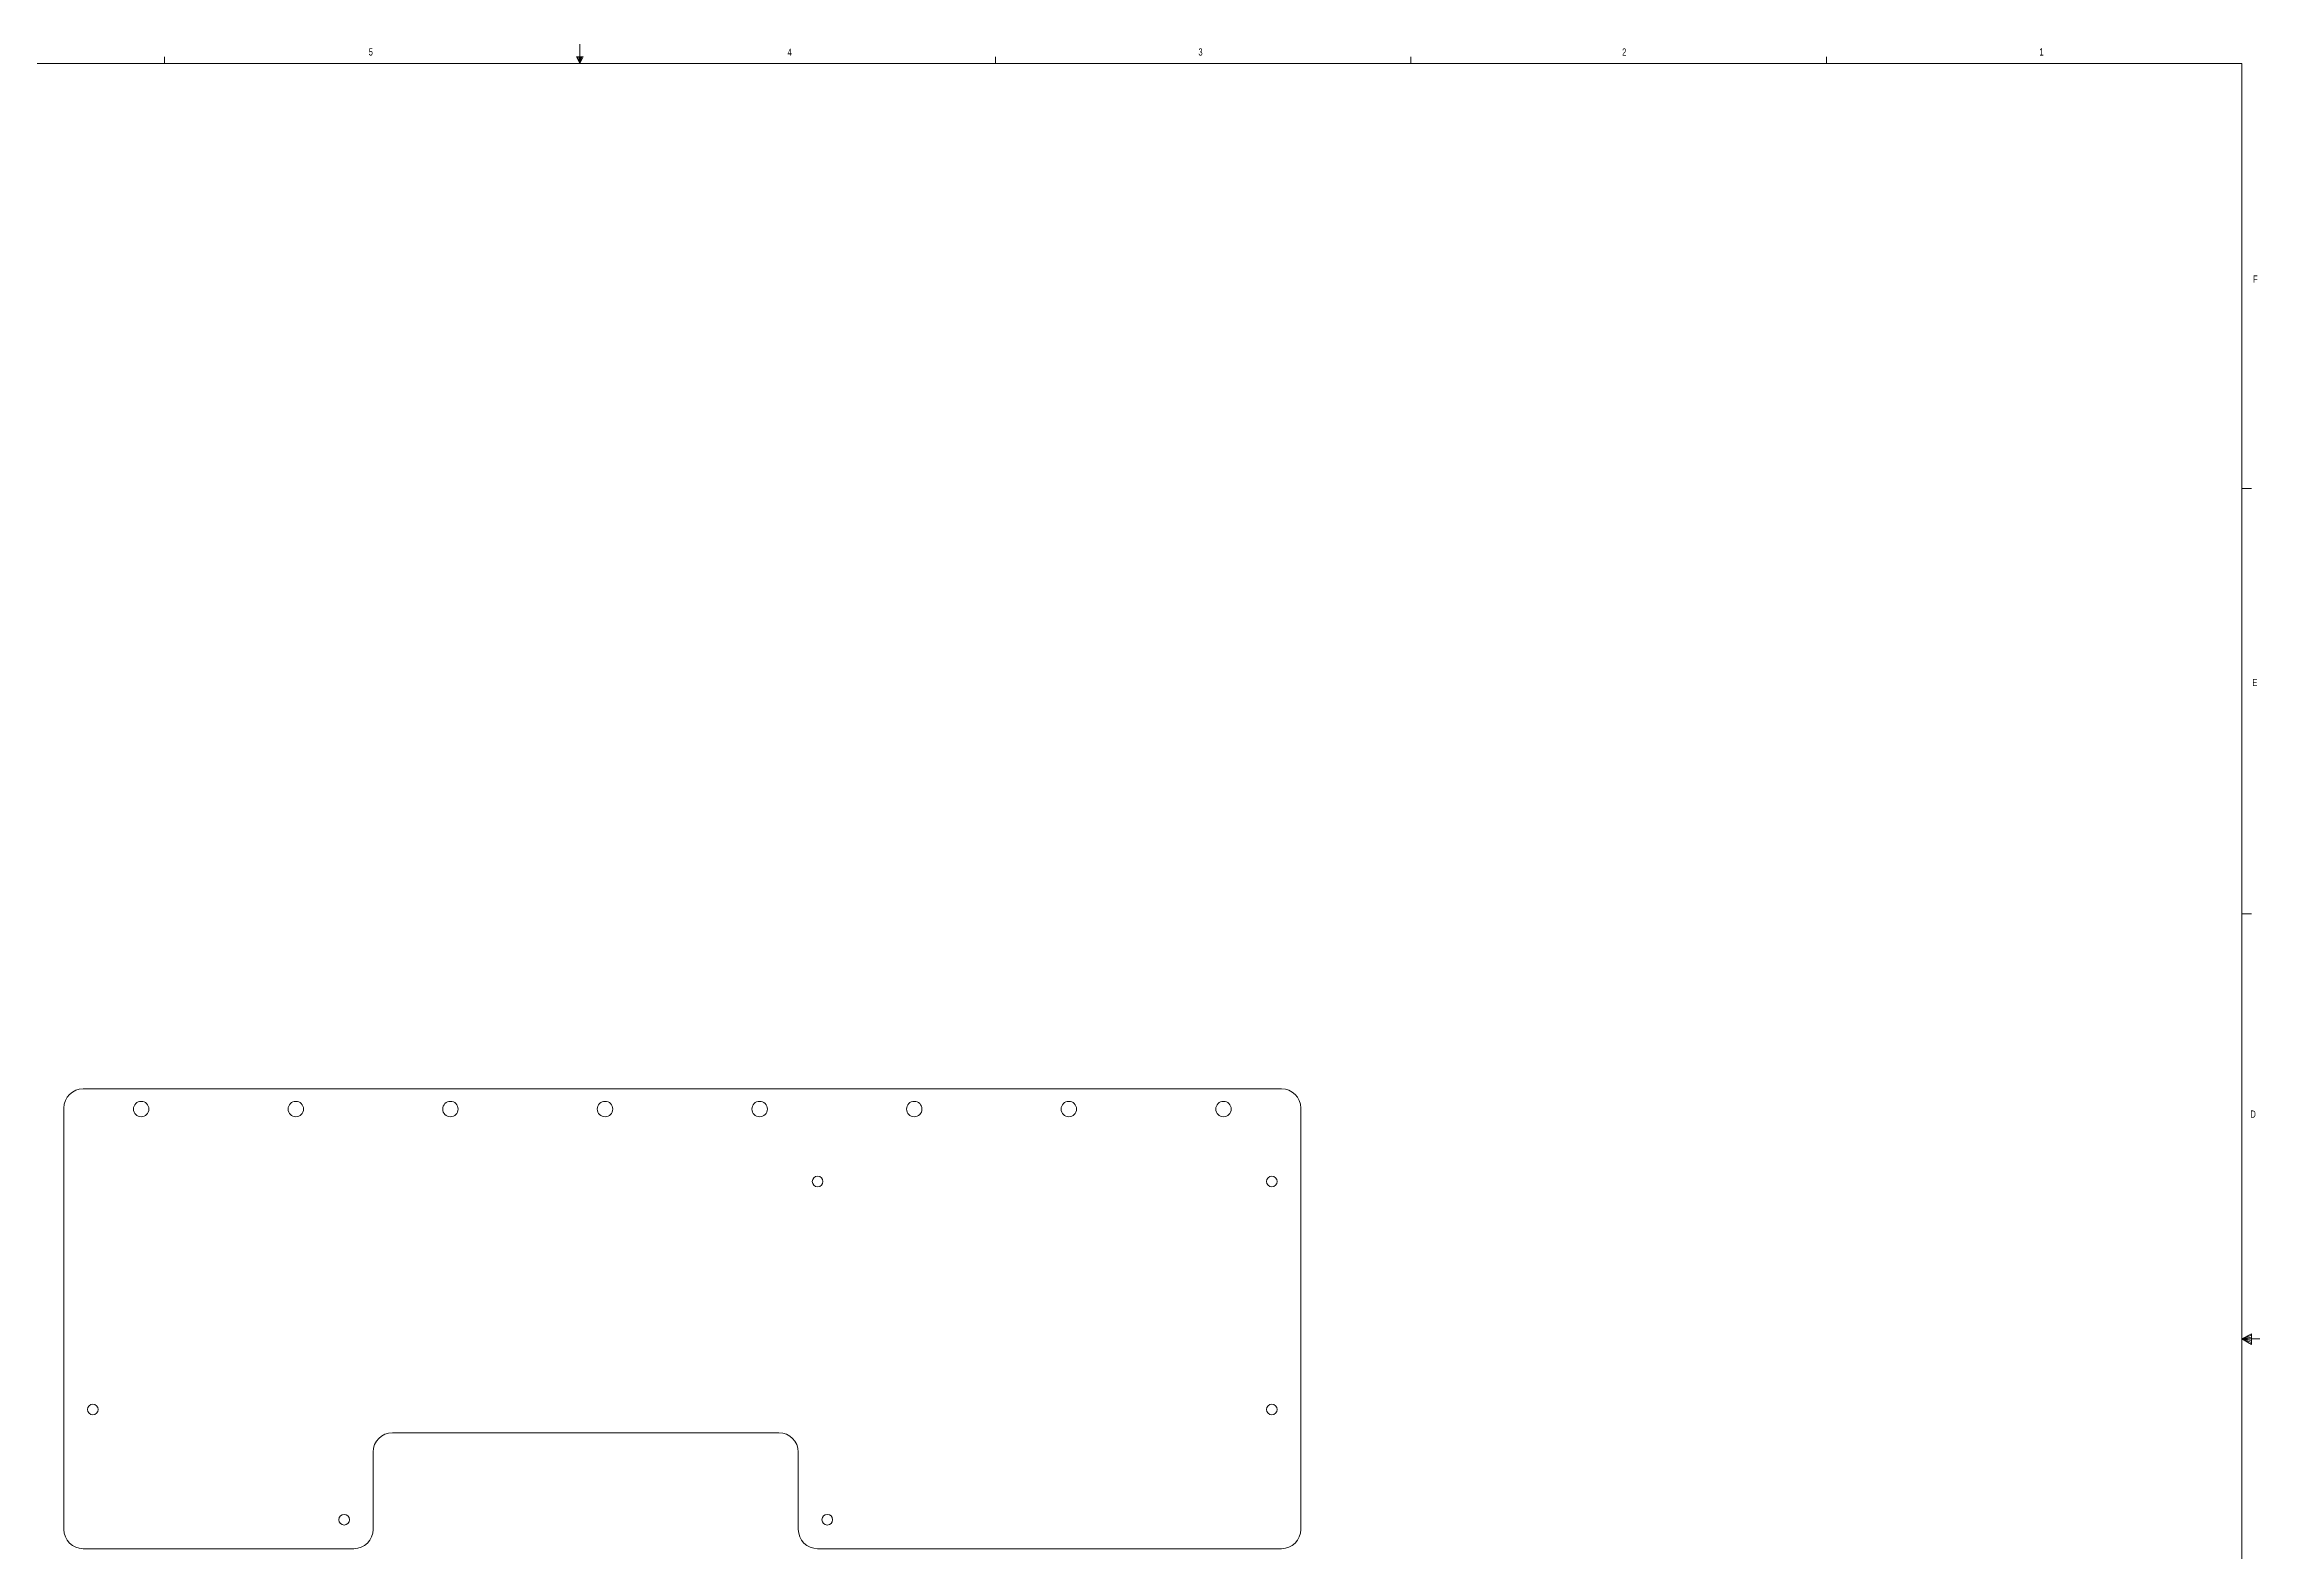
# Model space of a CAD drawing. Header units: inches. Extents: x 0.3 to 43.9, y 0.2 to 33.7.
# Drawn here: x 15.09 to 43.75, y 14.16 to 33.66 of the extents above; entities that cross this region are included whole.
import ezdxf

# ---------------------------------------------------------------- set-up
doc = ezdxf.new("R2010")
doc.units = ezdxf.units.IN
doc.header["$MEASUREMENT"] = 0
doc.styles.add('SLDTEXTSTYLE0', font='TXT', dxfattribs={"width": 0.75})

msp = doc.modelspace()

# ---------------------------------------------------------------- linework, layer by layer
at = {"color": 7, "linetype": 'Continuous', "lineweight": 0}
for p, q in [((22.023, 33.411), (22.023, 33.658)), ((0.523, 33.411), (43.523, 33.411)), ((16.648, 33.411), (16.648, 33.495)), ((21.981, 33.496), (22.067, 33.496)), ((22.023, 33.411), (21.981, 33.496)), ((22.023, 33.411), (21.989, 33.496)), ((22.023, 33.411), (22.009, 33.496)), ((22.023, 33.411), (22.036, 33.496)), ((22.023, 33.411), (22.046, 33.496)), ((22.023, 33.411), (22.067, 33.496)), ((27.398, 33.411), (27.398, 33.495)), ((32.773, 33.411), (32.773, 33.495)), ((38.148, 33.411), (38.148, 33.495)), ((43.523, 0.411), (43.523, 33.411)), ((43.523, 27.911), (43.648, 27.911)), ((43.523, 22.411), (43.648, 22.411)), ((43.523, 16.911), (43.647, 16.976)), ((43.647, 16.958), (43.523, 16.911)), ((43.647, 16.934), (43.523, 16.911)), ((43.647, 16.891), (43.523, 16.911)), ((43.647, 16.865), (43.523, 16.911)), ((43.647, 16.837), (43.523, 16.911)), ((43.523, 16.911), (43.752, 16.911)), ((43.647, 16.976), (43.647, 16.837))]:
    msp.add_line(p, q, dxfattribs=at)
at = {"color": 7, "linetype": 'Continuous', "lineweight": 15}
for p, q in [((31.098, 20.147), (15.598, 20.147)), ((15.348, 19.897), (15.348, 14.447)), ((31.348, 14.447), (31.348, 19.897)), ((19.598, 15.697), (24.598, 15.697)), ((19.348, 14.447), (19.348, 15.447)), ((24.848, 15.447), (24.848, 14.447)), ((15.598, 14.197), (19.098, 14.197)), ((25.098, 14.197), (31.098, 14.197))]:
    msp.add_line(p, q, dxfattribs=at)
for centre, radius in [((16.348, 19.884), 0.1), ((18.348, 19.884), 0.1), ((20.348, 19.884), 0.1), ((22.348, 19.884), 0.1), ((24.348, 19.884), 0.1), ((26.348, 19.884), 0.1), ((28.348, 19.884), 0.1), ((30.348, 19.884), 0.1), ((25.098, 18.947), 0.0689), ((30.973, 18.947), 0.0689), ((15.723, 15.997), 0.0689), ((30.973, 15.997), 0.0689), ((18.973, 14.572), 0.0689), ((25.223, 14.572), 0.0689)]:
    msp.add_circle(centre, radius, dxfattribs=at)
for centre, start, end in [((15.598, 19.897), 90, 180), ((31.098, 19.897), 0, 90), ((19.598, 15.447), 90, 180), ((24.598, 15.447), 0, 90), ((15.598, 14.447), 180, 270), ((19.098, 14.447), 270, 0), ((25.098, 14.447), 180, 270), ((31.098, 14.447), 270, 0)]:
    msp.add_arc(centre, 0.25, start, end, dxfattribs=at)

# ---------------------------------------------------------------- texts
at = {"color": 7, "linetype": 'Continuous', "lineweight": 0, "char_height": 0.0938, "attachment_point": 1, "style": 'SLDTEXTSTYLE0'}
for s, insert in [('5', (19.291, 33.607)), ('4', (24.709, 33.603)), ('3', (30.024, 33.606)), ('2', (35.505, 33.605)), ('1', (40.902, 33.607)), ('F', (43.665, 30.669)), ('E', (43.657, 25.449)), ('D', (43.632, 19.866))]:
    msp.add_mtext(s, dxfattribs=dict(at, insert=insert))

doc.saveas('drawing.dxf')
